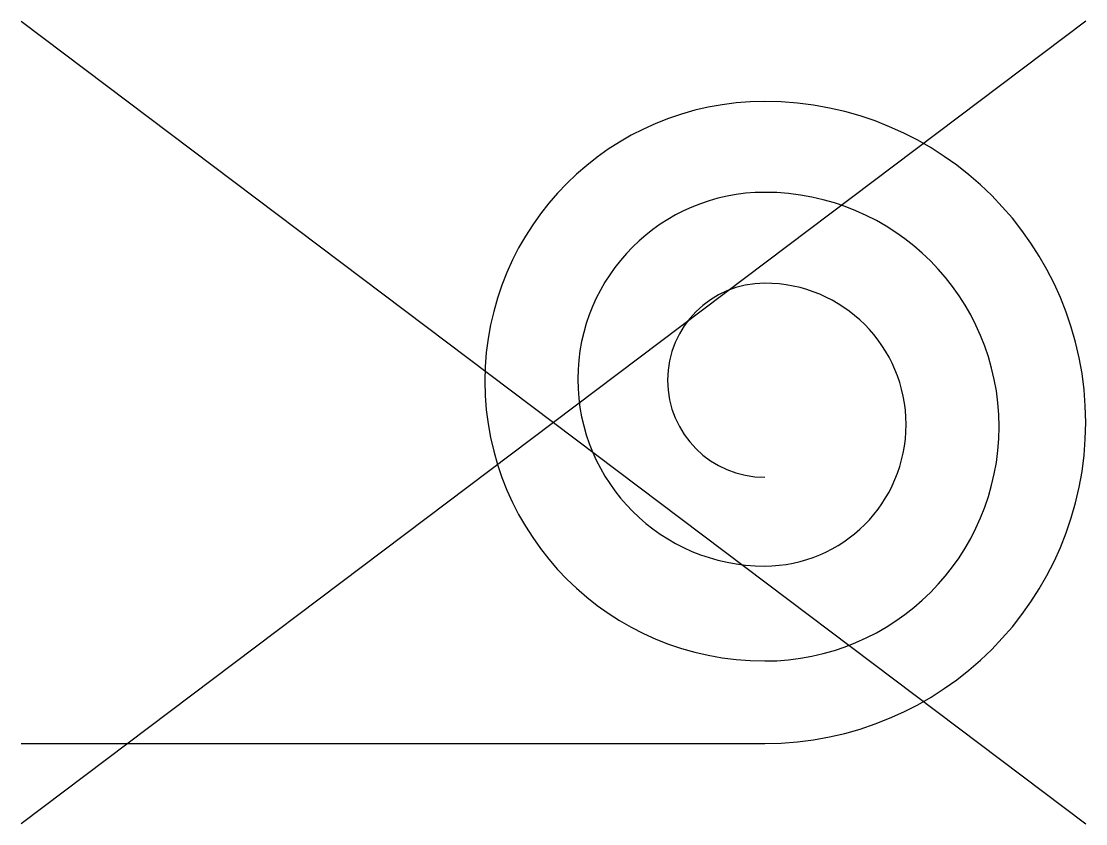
# Model space of a CAD drawing. Header units: metres. Extents: x 0 to 5.69, y -0.43 to 3.86.
import ezdxf

# ---------------------------------------------------------------- set-up
doc = ezdxf.new("R2010")
doc.units = ezdxf.units.M

msp = doc.modelspace()

# ---------------------------------------------------------------- linework, layer by layer
for p, q in [((5.6902, 3.8614), (0, -0.429)), ((0, 3.8614), (5.6902, -0.429))]:
    msp.add_line(p, q)
msp.add_lwpolyline([(0, 0), (3.974, 0, 1), (3.974, 3.4324, 1), (3.974, 0.441, 1), (3.974, 2.9467, 1), (3.974, 0.9488, 1), (3.974, 2.461, 1), (3.974, 1.4234, -1)], format="xyb")

doc.saveas('drawing.dxf')
